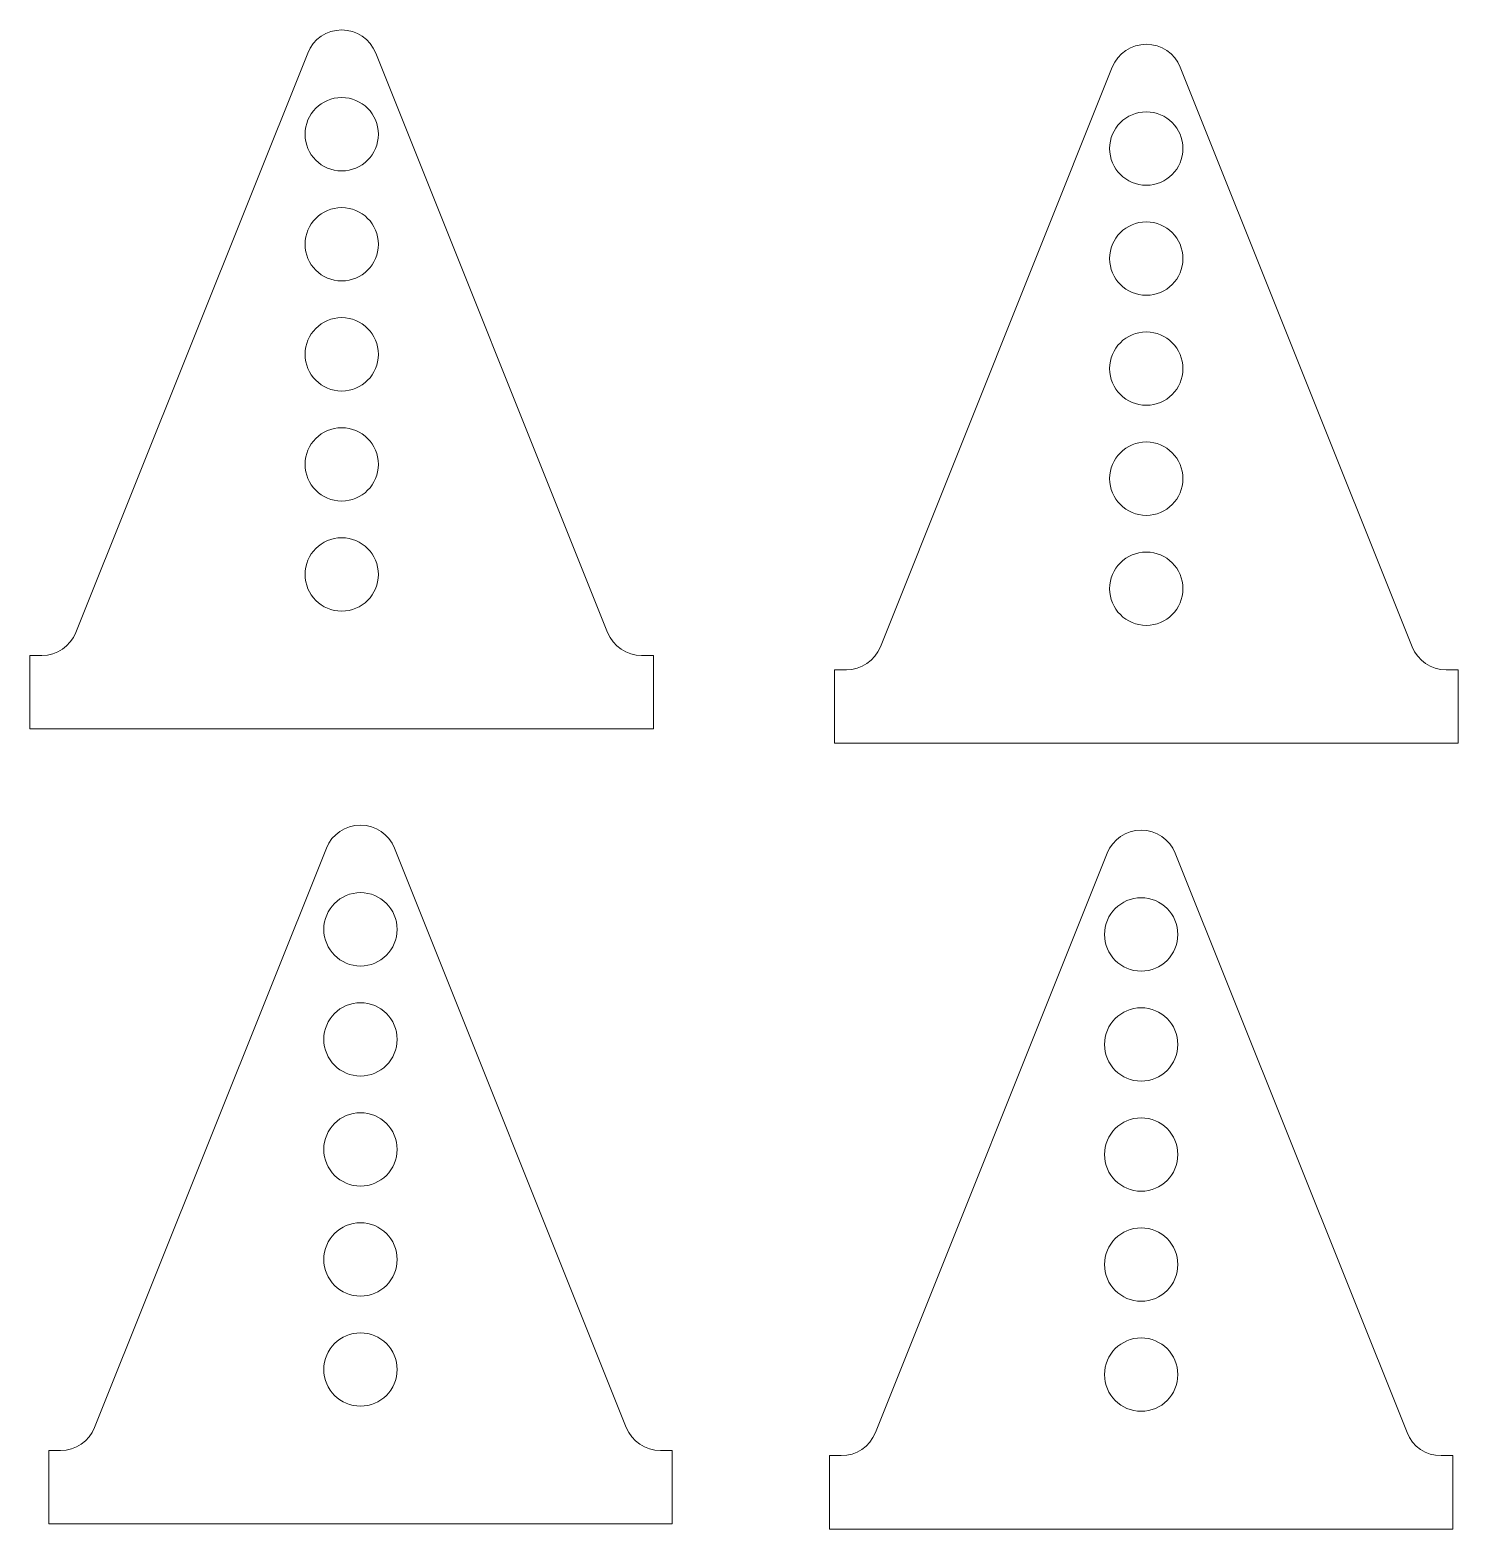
# Model space of a CAD drawing. Header units: millimetres. Extents: x 0.1421 to 0.1811, y 0.7007 to 0.7415.
import ezdxf

# ---------------------------------------------------------------- set-up
doc = ezdxf.new("R2010")
doc.units = ezdxf.units.MM

msp = doc.modelspace()

# ---------------------------------------------------------------- linework, layer by layer
at = {"color": 7, "linetype": 'Continuous', "lineweight": 15}
for p, q in [((0.143394162882976, 0.7251181909812519), (0.1497142437287496, 0.7409141604251012)), ((0.1515711284724154, 0.7409141604251012), (0.157891209318189, 0.7251181909812519)), ((0.165331490271424, 0.7247287337681823), (0.1716515711171976, 0.7405247032120316)), ((0.1735084558608634, 0.7405247032120316), (0.179828536706637, 0.7247287337681823)), ((0.1421426861005825, 0.7244896674437434), (0.1421426861005825, 0.7224896674437434)), ((0.1421426861005825, 0.7244896674437434), (0.1424657205111431, 0.7244896674437434)), ((0.158819651690022, 0.7244896674437434), (0.1591426861005825, 0.7244896674437434)), ((0.1591426861005825, 0.7244896674437434), (0.1591426861005825, 0.7224896674437434)), ((0.1640800134890305, 0.7241002102306738), (0.1640800134890305, 0.7221002102306738)), ((0.1640800134890305, 0.7241002102306738), (0.164403047899591, 0.7241002102306738)), ((0.1807569790784699, 0.7241002102306738), (0.1810800134890305, 0.7241002102306738)), ((0.1810800134890305, 0.7241002102306738), (0.1810800134890305, 0.7221002102306738)), ((0.1421426861005825, 0.7224896674437434), (0.1591426861005825, 0.7224896674437434)), ((0.1640800134890305, 0.7221002102306738), (0.1810800134890305, 0.7221002102306738)), ((0.1439058588810626, 0.7034422298543822), (0.1502259397268362, 0.7192381992982315)), ((0.152082824470502, 0.7192381992982315), (0.1584029053162756, 0.7034422298543822)), ((0.165192362794863, 0.7033031023778215), (0.1715124436406366, 0.7190990718216708)), ((0.1733693283843025, 0.7190990718216708), (0.1796894092300761, 0.7033031023778215)), ((0.1426543820986691, 0.7028137063168738), (0.1426543820986691, 0.7008137063168738)), ((0.1426543820986691, 0.7028137063168738), (0.1429774165092297, 0.7028137063168738)), ((0.1593313476881086, 0.7028137063168738), (0.1596543820986691, 0.7028137063168738)), ((0.1596543820986691, 0.7028137063168738), (0.1596543820986691, 0.7008137063168738)), ((0.1639408860124695, 0.702674578840313), (0.1639408860124695, 0.700674578840313)), ((0.1639408860124695, 0.702674578840313), (0.1642639204230301, 0.702674578840313)), ((0.180617851601909, 0.702674578840313), (0.1809408860124695, 0.702674578840313)), ((0.1809408860124695, 0.702674578840313), (0.1809408860124695, 0.700674578840313)), ((0.1426543820986691, 0.7008137063168738), (0.1596543820986691, 0.7008137063168738)), ((0.1639408860124695, 0.700674578840313), (0.1809408860124695, 0.700674578840313))]:
    msp.add_line(p, q, dxfattribs=at)
for centre in [(0.1506426861005825, 0.7386996960743621), (0.1725800134890305, 0.7383102388612925), (0.1506426861005825, 0.7356996960743621), (0.1725800134890305, 0.7353102388612925), (0.1506426861005826, 0.7326996960743621), (0.1725800134890305, 0.7323102388612925), (0.1506426861005826, 0.7296996960743621), (0.1725800134890306, 0.7293102388612925), (0.1506426861005826, 0.7266996960743621), (0.1725800134890306, 0.7263102388612925), (0.1511543820986691, 0.7170237349474925), (0.1724408860124695, 0.7168846074709317), (0.1511543820986691, 0.7140237349474925), (0.1724408860124696, 0.7138846074709317), (0.1511543820986692, 0.7110237349474925), (0.1724408860124696, 0.7108846074709317), (0.1511543820986692, 0.7080237349474925), (0.1724408860124696, 0.7078846074709317), (0.1511543820986692, 0.7050237349474925), (0.1724408860124697, 0.7048846074709317)]:
    msp.add_circle(centre, 0.001000000000000001, dxfattribs=at)
for centre, radius, start, end in [((0.1506426861005825, 0.7405426839626097), 0.0009999999999999645, 21.80670339894912, 158.1932966010509), ((0.1725800134890305, 0.7401532267495401), 0.0009999999999999645, 21.80670339894912, 158.1932966010509), ((0.1424657205111431, 0.7254896674437434), 0.001000000000000006, 270.0000000000008, 338.1932966010457), ((0.158819651690022, 0.7254896674437434), 0.001000000000000006, 201.8067033989558, 270.0000000000008), ((0.164403047899591, 0.7251002102306738), 0.001000000000000006, 270.0000000000008, 338.1932966010457), ((0.1807569790784699, 0.7251002102306738), 0.001000000000000006, 201.8067033989558, 270.0000000000008), ((0.1511543820986691, 0.71886672283574), 0.0009999999999999645, 21.80670339894912, 158.1932966010509), ((0.1724408860124695, 0.7187275953591793), 0.0009999999999999645, 21.80670339894912, 158.1932966010509), ((0.1429774165092297, 0.7038137063168738), 0.001000000000000006, 270.0000000000008, 338.1932966010457), ((0.1593313476881086, 0.7038137063168738), 0.001000000000000006, 201.8067033989558, 270.0000000000008), ((0.1642639204230301, 0.703674578840313), 0.001000000000000006, 270.0000000000008, 338.1932966010457), ((0.180617851601909, 0.703674578840313), 0.001000000000000006, 201.8067033989558, 270.0000000000008)]:
    msp.add_arc(centre, radius, start, end, dxfattribs=at)

doc.saveas('drawing.dxf')
